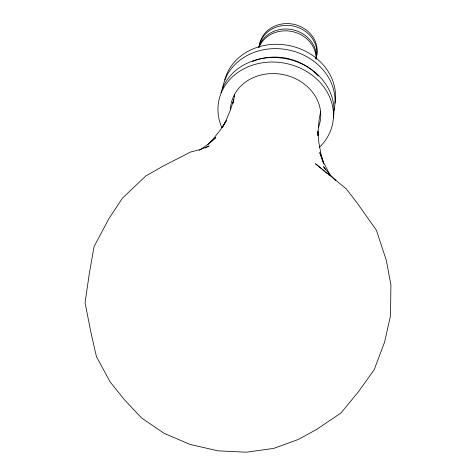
<?xml version="1.0" encoding="UTF-8"?>
<svg xmlns="http://www.w3.org/2000/svg" width="476" height="476" viewBox="0 0 476 476"><rect width="100%" height="100%" fill="white"/><g stroke="black" fill="none" stroke-linecap="round" stroke-linejoin="round"><path stroke-width="0.71" d="M320.58 111.759L319.146 119.5L318.152 130.525L318.152 135.559M232.883 103.298L234.698 94.95M232.907 103.363L233.829 99.222L230.533 109.73L226.142 120.214L222.346 127.384M222.768 126.931L226.35 120.743L220.114 130.281L212.772 139.492L207.774 144.692M211.13 141.955L213.242 139.992M214.295 139.01L215.884 137.54L207.548 144.686L199.355 150.351M205.245 147.965L209.137 145.977L200.325 149.506L190.656 151.987L163.369 165.951L145.775 175.995L122.391 198.195L108.897 218.728L94.087 246.526L89.351 273.331L85.073 302.641L90.827 332.058L96.438 356.625L110.093 381.847L124.069 399.322L141.556 417.964L164.006 433.261L190.007 444.411L218.038 450.843L246.52 452.2L273.843 448.362L298.381 439.431L316.611 429.429L340.875 413.073L358.428 391.784L374.166 369.751L384.602 342.071L390.487 315.731L390.927 284.773L386.256 260.134L376.445 230.289L356.697 202.377L346.141 188.71L315.451 163.72L321.627 168.843M322.752 169.777L324.436 171.17M325.554 172.104L327.238 173.502M328.928 174.894L330.047 175.828M335.842 180.41L329.826 174.508L323.513 166.648L325.602 169.575M328.101 173.085L328.934 174.258M330.225 175.216L323.817 163.084L319.765 152.641L323.638 163.798M323.775 163.827L321.032 154.182L318.866 142.675L317.819 131.388L317.956 135.642M259.087 46.523A29.185 26.061 11.3 0 1 293.389 26.103A29.185 26.061 11.3 0 1 316.112 58.75M259.295 46.707A29.095 26.013 11.3 0 1 293.377 24.228A29.095 26.013 11.3 0 1 316.005 58.185M258.98 47.463A29.464 26.216 11.3 0 1 291.925 31.493A29.464 26.216 11.3 0 1 316.046 59.012M258.777 47.546A29.369 26.162 11.3 0 1 292.294 29.661A29.369 26.162 11.3 0 1 316.189 59.161M234.376 96.61A44.369 38.479 11.3 0 1 234.382 95.17M230.438 109.777A45.387 38.99 11.3 0 1 283.44 74.649A45.387 38.99 11.3 0 1 318.313 127.711M252.244 61.588A52.806 45.648 11.3 0 1 318.248 76.005M222.649 87.929A56.805 49.248 11.3 0 1 288.468 49.956A56.805 49.248 11.3 0 1 333.92 110.694M224.737 79.938A56.4 49.04 11.3 0 1 289.747 45.69A56.4 49.04 11.3 0 1 334.997 103.25M220.959 92.85A57.626 49.671 11.3 0 1 287.932 59.119A57.626 49.671 11.3 0 1 333.301 118.072M221.822 127.544A58.048 49.879 11.3 0 1 246.467 67.532A58.048 49.879 11.3 0 1 320.11 82.443A58.048 49.879 11.3 0 1 319.354 147.298"/></g></svg>
